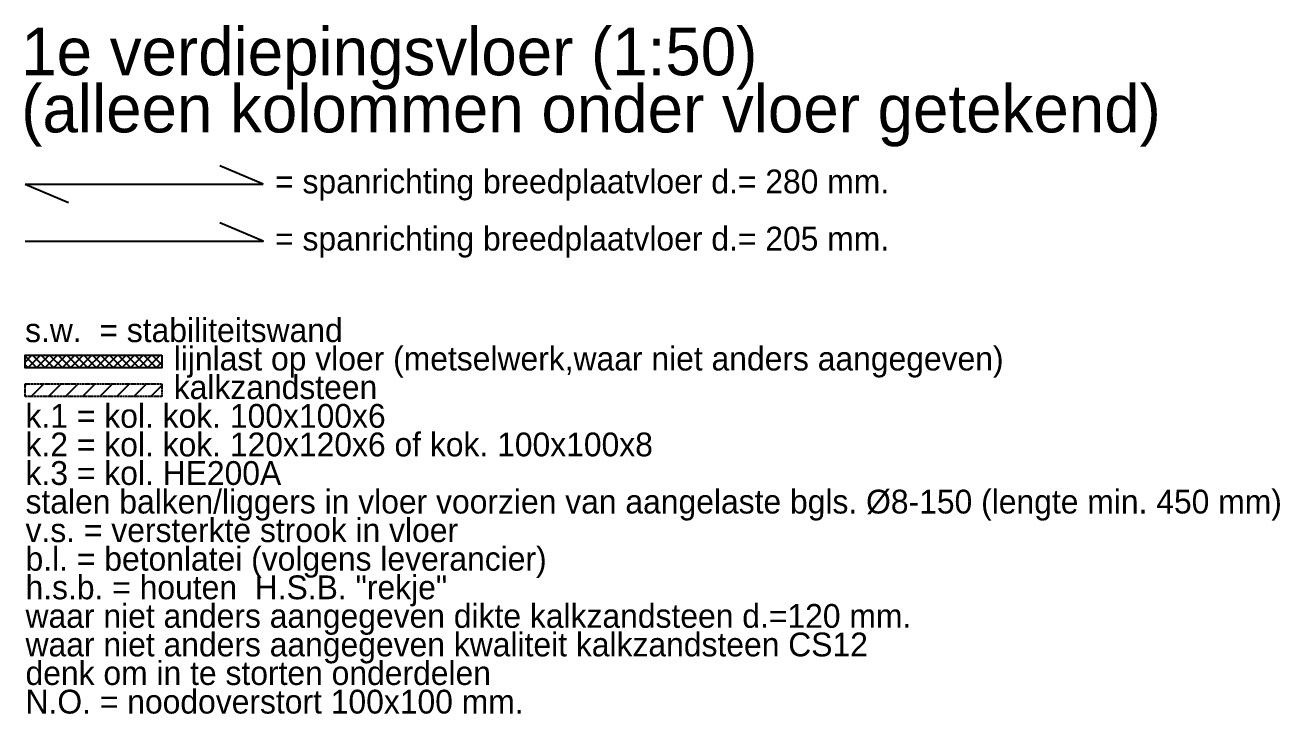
# Model space of a CAD drawing. Header units: millimetres. Extents: x -109306 to 269542, y -22401 to 197206.
# Drawn here: x -55786 to -49197, y 76224 to 79840 of the extents above; entities that cross this region are included whole.
import ezdxf
from ezdxf.enums import TextEntityAlignment as Align

# ---------------------------------------------------------------- set-up
doc = ezdxf.new("R2010")
doc.units = ezdxf.units.MM
doc.linetypes.add('DASH', pattern=[15, 12, -3])
for name, color, linetype in [('13', 7, 'Continuous'), ('HATCH', 9, 'Continuous'), ('T25', 2, 'Continuous'), ('T50', 4, 'Continuous')]:
    doc.layers.add(name, color=color, linetype=linetype)
doc.layers.add('Vports', color=254, linetype='Continuous', plot=False)
doc.styles.get("Standard").update_dxf_attribs({"font": ''})
doc.styles.get('Standard').set_extended_font_data('Century Gothic')

# ---------------------------------------------------------------- blocks, each defined once
blk = doc.blocks.new('spanr')
for p, q in [((12.5, 0), (7.94, 1.93)), ((-12.5, 0), (-7.94, -1.93)), ((-12.5, 0), (12.5, 0))]:
    blk.add_line(p, q)
blk = doc.blocks.new('A$C2E8A081B')
at = {"layer": '13'}
blk.add_lwpolyline([(-1250, 0), (1250, 0), (794, 193)], dxfattribs=at)

msp = doc.modelspace()

# ---------------------------------------------------------------- hatches: boundary and pattern name
at = {"layer": 'HATCH'}
h = msp.add_hatch(dxfattribs=at)
h.set_pattern_fill('ANSI37', color=256, scale=10, angle=90, style=0)
h.set_pattern_definition([(135, (-96742.993, 156101.954), (-22.45064, -22.45064), []), (225, (-96742.993, 156101.954), (22.45064, -22.45064), [])])
h.paths.add_polyline_path([(-55067.8, 78040.2), (-55067.8, 78106.9), (-55785.6, 78106.9), (-55785.6, 78040.2)])
h = msp.add_hatch(dxfattribs=at)
h.set_pattern_fill('ANSI31', color=256, scale=20)
h.set_pattern_definition([(45, (8490.19, -33969.175), (-44.90128, 44.90128), [])])
h.paths.add_polyline_path([(-55067.8, 77890.2), (-55067.8, 77956.9), (-55785.6, 77956.9), (-55785.6, 77890.2)])

# ---------------------------------------------------------------- linework, layer by layer
at = {"layer": '13'}
msp.add_lwpolyline([(-55785.6, 78704.8), (-54535.6, 78704.8), (-54763.8, 78801.1)], dxfattribs=at)
at = {"layer": '13', "linetype": 'DASH'}
msp.add_lwpolyline([(-55067.8, 77956.9), (-55067.8, 77890.2), (-55785.6, 77890.2), (-55785.6, 77956.9)], close=True, dxfattribs=at)
at = {"layer": 'Vports'}
msp.add_lwpolyline([(-55067.8, 78106.9), (-55067.8, 78040.2), (-55785.6, 78040.2), (-55785.6, 78106.9)], close=True, dxfattribs=at)

# ---------------------------------------------------------------- block references
at = {"layer": '13'}
for name, p, xscale, yscale, zscale in [('spanr', (-55160.6, 79004.8), 50, 50, 50), ('A$C2E8A081B', (-55160.6, 78704.8), 0.5, 0.5, 0.5)]:
    msp.add_blockref(name, p, dxfattribs=dict(at, xscale=xscale, yscale=yscale, zscale=zscale))

# ---------------------------------------------------------------- texts
at = {"layer": 'T25'}
for s, p in [('= spanrichting breedplaatvloer d.= 280 mm.', (-54473, 78956.3)), ('= spanrichting breedplaatvloer d.= 205 mm.', (-54473, 78656.3)), ('lijnlast op vloer (metselwerk,waar niet anders aangegeven) ', (-55005.2, 78026.6)), ('kalkzandsteen', (-55005.2, 77876.6))]:
    msp.add_text(s, height=125, dxfattribs=at).set_placement(p)
for s, p in [('s.w.  = stabiliteitswand', (-55785.6, 78138)), ('k.1 = kol. kok. 100x100x6', (-55783.3, 77688.3)), ('k.2 = kol. kok. 120x120x6 of kok. 100x100x8', (-55783.3, 77538.3)), ('k.3 = kol. HE200A', (-55783.3, 77388.3)), ('stalen balken/liggers in vloer voorzien van aangelaste bgls. %%C8-150 (lengte min. 450 mm)', (-55783.3, 77238.3)), ('v.s. = versterkte strook in vloer', (-55783.3, 77088.3)), ('b.l. = betonlatei (volgens leverancier)', (-55783.3, 76938.3)), ('h.s.b. = houten  H.S.B. "rekje"', (-55783.3, 76788.3)), ('waar niet anders aangegeven dikte kalkzandsteen d.=120 mm.', (-55783.3, 76638.3)), ('waar niet anders aangegeven kwaliteit kalkzandsteen CS12', (-55783.3, 76488.3)), ('denk om in te storten onderdelen', (-55783.3, 76338.3)), ('N.O. = noodoverstort 100x100 mm.', (-55783.3, 76188.3))]:
    msp.add_text(s, height=125, dxfattribs=at).set_placement(p, align=Align.BOTTOM_LEFT)
at = {"layer": 'T50'}
for s, p in [('1e verdiepingsvloer (1:50)', (-55805.9, 79576.3)), ('(alleen kolommen onder vloer getekend)', (-55805.9, 79276.3))]:
    msp.add_text(s, height=250, dxfattribs=at).set_placement(p)

doc.saveas('drawing.dxf')
